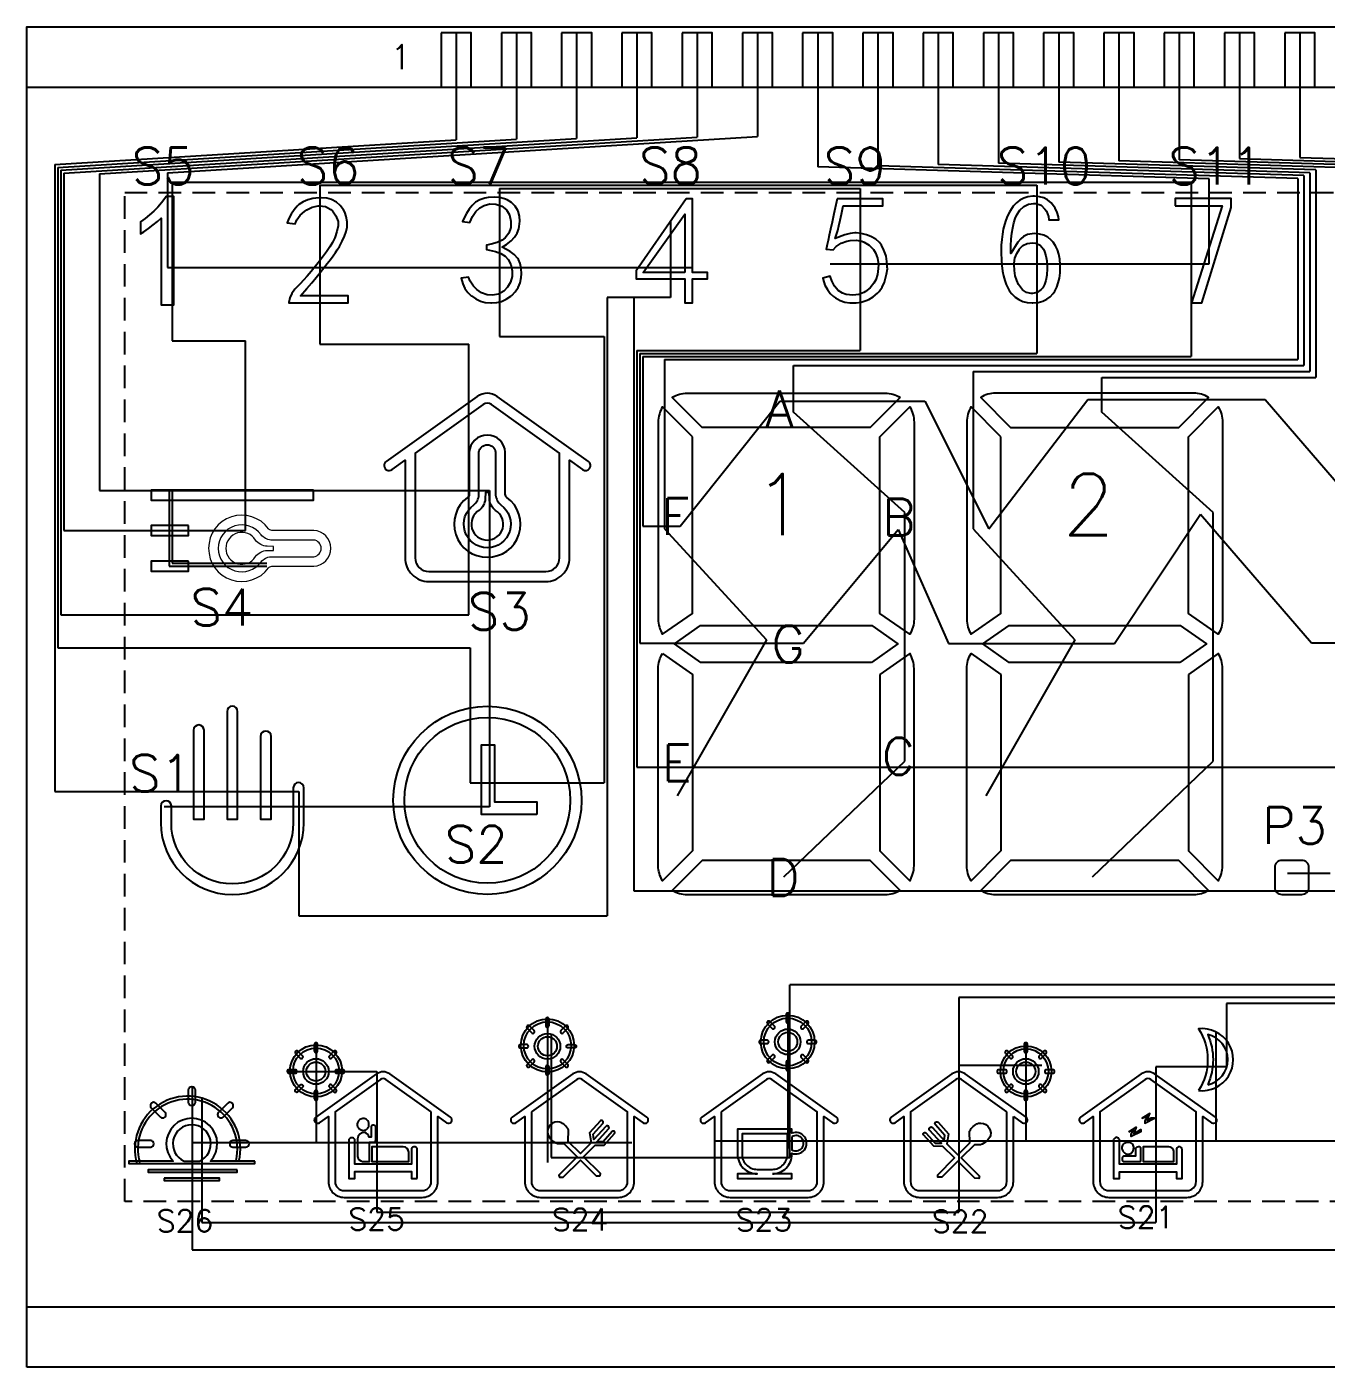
# Model space of a CAD drawing. Header units: millimetres. Extents: x 38 to 574, y 164 to 344.
# Drawn here: x 423.81 to 466.94, y 299.99 to 344.49 of the extents above; entities that cross this region are included whole.
import ezdxf
from ezdxf.enums import TextEntityAlignment as Align

# ---------------------------------------------------------------- set-up
doc = ezdxf.new("R2010")
doc.units = ezdxf.units.MM
doc.header["$LTSCALE"] = 3
doc.linetypes.add('HIDDEN', pattern=[0.375, 0.25, -0.125])
doc.layers.get('0').update_dxf_attribs({"linetype": 'CONTINUOUS'})
for name, color, linetype in [('C', 1, 'CONTINUOUS'), ('DIM', 3, 'CONTINUOUS'), ('DWG', 7, 'CONTINUOUS'), ('S', 3, 'CONTINUOUS')]:
    doc.layers.add(name, color=color, linetype=linetype)
doc.styles.add('ROMANS', font='romans.shx')

msp = doc.modelspace()

# ---------------------------------------------------------------- linework, layer by layer
for p, q in [((423.809, 342.492), (500.309, 342.492)), ((423.809, 301.992), (500.309, 301.992))]:
    msp.add_line(p, q)
for points in [[(423.809, 299.992), (423.809, 344.492), (500.309, 344.492), (500.309, 299.992)], [(437.559, 344.292), (437.559, 342.492), (438.559, 342.492), (438.559, 344.292)], [(439.559, 344.292), (439.559, 342.492), (440.559, 342.492), (440.559, 344.292)], [(441.559, 344.292), (441.559, 342.492), (442.559, 342.492), (442.559, 344.292)], [(443.559, 344.292), (443.559, 342.492), (444.559, 342.492), (444.559, 344.292)], [(445.559, 344.292), (445.559, 342.492), (446.559, 342.492), (446.559, 344.292)], [(447.559, 344.292), (447.559, 342.492), (448.559, 342.492), (448.559, 344.292)], [(449.559, 344.292), (449.559, 342.492), (450.559, 342.492), (450.559, 344.292)], [(451.559, 344.292), (451.559, 342.492), (452.559, 342.492), (452.559, 344.292)], [(453.559, 344.292), (453.559, 342.492), (454.559, 342.492), (454.559, 344.292)], [(455.559, 344.292), (455.559, 342.492), (456.559, 342.492), (456.559, 344.292)], [(457.559, 344.292), (457.559, 342.492), (458.559, 342.492), (458.559, 344.292)], [(459.559, 344.292), (459.559, 342.492), (460.559, 342.492), (460.559, 344.292)], [(461.559, 344.292), (461.559, 342.492), (462.559, 342.492), (462.559, 344.292)], [(463.559, 344.292), (463.559, 342.492), (464.559, 342.492), (464.559, 344.292)], [(465.559, 344.292), (465.559, 342.492), (466.559, 342.492), (466.559, 344.292)]]:
    msp.add_lwpolyline(points, close=True)
at = {"layer": 'C', "color": 5}
for p, q in [((438.059, 344.292), (438.059, 340.738)), ((424.736, 339.915), (438.059, 340.738)), ((424.736, 339.915), (424.736, 319.099)), ((445.175, 338.033), (445.175, 335.505)), ((443.073, 335.505), (443.073, 314.975)), ((445.175, 335.505), (443.073, 335.505)), ((443.957, 335.505), (443.957, 315.809)), ((424.736, 319.099), (432.842, 319.099)), ((432.842, 319.099), (432.842, 314.975)), ((443.957, 315.809), (478.726, 315.809)), ((432.842, 314.975), (443.073, 314.975)), ((477.424, 312.683), (449.129, 312.683)), ((449.129, 306.948), (449.129, 312.683)), ((441.214, 311.051), (441.214, 306.948)), ((441.214, 306.948), (449.129, 306.948))]:
    msp.add_line(p, q, dxfattribs=at)
at = {"layer": 'C', "color": 1}
for p, q in [((440.059, 344.292), (440.059, 340.761)), ((424.836, 339.821), (440.059, 340.761)), ((424.836, 339.821), (424.836, 323.875)), ((424.836, 323.875), (438.522, 323.875))]:
    msp.add_line(p, q, dxfattribs=at)
at = {"layer": 'C', "color": 4}
for p, q in [((442.059, 344.292), (442.059, 340.785)), ((424.936, 339.727), (442.059, 340.785)), ((424.936, 339.727), (424.936, 324.965)), ((433.53, 339.229), (457.334, 339.229)), ((433.53, 339.229), (433.53, 333.957)), ((457.334, 339.229), (457.334, 333.644)), ((433.53, 333.957), (438.48, 333.957)), ((438.48, 324.965), (438.48, 333.957)), ((444.157, 333.644), (444.157, 324.024)), ((444.157, 333.644), (457.334, 333.644)), ((459.912, 324.017), (462.761, 328.317)), ((462.761, 328.317), (466.444, 324.036)), ((449.587, 324.024), (452.725, 327.805)), ((452.725, 327.805), (454.395, 324.017)), ((424.936, 324.965), (438.48, 324.965)), ((444.157, 324.024), (449.587, 324.024)), ((454.395, 324.017), (459.912, 324.017)), ((466.444, 324.036), (472.992, 324.036)), ((463.633, 312.069), (463.633, 309.959)), ((477, 312.069), (463.633, 312.069)), ((463.633, 309.959), (461.281, 309.959)), ((461.281, 309.959), (461.281, 304.79)), ((429.619, 308.916), (429.619, 304.79)), ((429.619, 304.79), (461.281, 304.79))]:
    msp.add_line(p, q, dxfattribs=at)
at = {"layer": 'C', "color": 6}
for p, q in [((444.059, 344.292), (444.059, 340.808)), ((425.036, 339.633), (444.059, 340.808)), ((425.036, 339.633), (425.036, 327.775)), ((428.632, 339.329), (462.46, 339.329)), ((428.632, 339.329), (428.632, 334.071)), ((462.46, 339.329), (462.46, 333.544)), ((428.632, 334.071), (431.063, 334.071)), ((431.063, 327.775), (431.063, 334.071)), ((444.257, 333.544), (462.46, 333.544)), ((444.257, 333.544), (444.257, 327.913)), ((445.498, 327.913), (448.806, 332.062)), ((448.806, 332.062), (453.612, 332.062)), ((453.612, 332.062), (455.734, 327.822)), ((455.734, 327.822), (459.022, 332.119)), ((459.022, 332.119), (464.913, 332.119)), ((464.913, 332.119), (468.481, 327.975)), ((428.63, 329.097), (428.63, 326.684)), ((425.036, 327.775), (431.063, 327.775)), ((444.257, 327.913), (445.498, 327.913)), ((428.63, 326.684), (431.773, 326.684))]:
    msp.add_line(p, q, dxfattribs=at)
at = {"layer": 'C'}
for p, q in [((439.502, 339.129), (439.502, 334.209)), ((439.502, 339.129), (451.469, 339.129)), ((451.469, 339.129), (451.469, 333.744)), ((439.502, 334.209), (442.973, 334.209)), ((442.973, 334.209), (442.973, 319.394)), ((444.057, 333.744), (444.057, 319.915)), ((444.057, 333.744), (451.469, 333.744)), ((438.522, 323.875), (438.522, 319.394)), ((444.057, 319.915), (478.069, 319.915)), ((438.522, 319.394), (442.973, 319.394)), ((477.2, 312.269), (454.74, 312.269)), ((454.74, 312.269), (454.74, 305.139)), ((432.452, 309.811), (435.43, 309.811)), ((435.43, 309.811), (435.43, 305.139)), ((454.74, 310.023), (457.497, 310.023)), ((435.43, 305.139), (454.74, 305.139))]:
    msp.add_line(p, q, dxfattribs=at)
at = {"layer": 'C', "color": 5}
for centre, radius in [((441.09, 310.673), 0.884), ((449.063, 310.788), 0.892)]:
    msp.add_circle(centre, radius, dxfattribs=at)
at = {"layer": 'C'}
for centre, radius in [((433.408, 309.827), 0.864), ((456.97, 309.813), 0.847)]:
    msp.add_circle(centre, radius, dxfattribs=at)
at = {"layer": 'C', "color": 4}
msp.add_arc((429.146, 307.237), 1.652, 346.6941, 195.8417, dxfattribs=at)
at = {"layer": 'DIM', "color": 4, "linetype": 'HIDDEN'}
msp.add_lwpolyline([(497.059, 305.492), (427.059, 305.492), (427.059, 338.992), (497.059, 338.992)], close=True, dxfattribs=at)
at = {"layer": 'DWG'}
for points in [[(428.388, 338.789), (428.276, 338.645), (428.154, 338.508), (428.024, 338.375), (427.885, 338.25), (427.736, 338.13), (427.578, 338.016), (427.578, 337.62), (427.688, 337.688), (427.852, 337.798), (428.005, 337.912), (428.142, 338.025), (428.267, 338.142), (428.267, 335.258), (428.684, 335.258), (428.684, 338.853), (428.433, 338.853)], [(433.762, 338.804), (433.598, 338.814), (433.407, 338.804), (433.303, 338.793), (433.131, 338.751), (432.978, 338.684), (432.839, 338.588), (432.781, 338.535), (432.678, 338.417), (432.584, 338.273), (432.498, 338.103), (432.453, 337.987), (432.712, 337.946), (432.772, 338.078), (432.885, 338.239), (433.023, 338.364), (433.104, 338.419), (433.282, 338.504), (433.474, 338.544), (433.519, 338.549), (433.719, 338.522), (433.902, 338.429), (433.95, 338.38), (434.069, 338.221), (434.138, 338.028), (434.138, 337.887), (434.104, 337.697), (434.029, 337.491), (434.017, 337.46), (433.95, 337.331), (433.863, 337.185), (433.755, 337.025), (433.626, 336.849), (433.477, 336.657), (433.388, 336.543), (433.248, 336.369), (433.117, 336.214), (432.996, 336.075), (432.884, 335.956), (432.782, 335.858), (432.708, 335.782), (432.603, 335.64), (432.539, 335.493), (432.509, 335.335), (432.509, 335.328), (434.48, 335.328), (434.48, 335.565), (432.894, 335.565), (433.105, 335.808), (433.264, 335.994), (433.411, 336.17), (433.547, 336.335), (433.67, 336.488), (433.783, 336.632), (433.884, 336.763), (433.973, 336.884), (434.05, 336.994), (434.115, 337.093), (434.182, 337.195), (434.281, 337.374), (434.358, 337.539), (434.409, 337.694), (434.438, 337.835), (434.438, 338.02), (434.412, 338.191), (434.361, 338.343), (434.315, 338.418), (434.208, 338.562), (434.088, 338.671), (434.087, 338.672), (433.917, 338.753)], [(440.017, 338.533), (439.9, 338.654), (439.757, 338.748), (439.66, 338.785), (439.495, 338.821), (439.318, 338.836), (439.127, 338.826), (439.008, 338.806), (438.842, 338.75), (438.705, 338.669), (438.586, 338.555), (438.492, 338.441), (438.398, 338.295), (438.314, 338.132), (438.275, 338.03), (438.511, 337.991), (438.603, 338.194), (438.714, 338.359), (438.843, 338.485), (438.991, 338.563), (439.181, 338.611), (439.378, 338.605), (439.572, 338.539), (439.731, 338.412), (439.835, 338.244), (439.878, 338.044), (439.869, 337.831), (439.807, 337.644), (439.691, 337.488), (439.583, 337.407), (439.419, 337.327), (439.226, 337.271), (439.064, 337.247), (439.064, 337.094), (439.162, 337.077), (439.367, 337.028), (439.54, 336.964), (439.685, 336.881), (439.786, 336.772), (439.878, 336.598), (439.921, 336.394), (439.915, 336.203), (439.861, 336.013), (439.759, 335.844), (439.639, 335.714), (439.466, 335.618), (439.269, 335.587), (439.085, 335.594), (438.896, 335.656), (438.74, 335.772), (438.631, 335.886), (438.524, 336.051), (438.471, 336.185), (438.222, 336.143), (438.222, 336.142), (438.277, 335.961), (438.35, 335.805), (438.444, 335.673), (438.561, 335.563), (438.568, 335.557), (438.711, 335.456), (438.862, 335.387), (439.026, 335.344), (439.209, 335.329), (439.233, 335.328), (439.407, 335.337), (439.569, 335.377), (439.724, 335.446), (439.872, 335.546), (439.905, 335.573), (440.023, 335.698), (440.114, 335.836), (440.179, 335.993), (440.221, 336.168), (440.228, 336.288), (440.22, 336.473), (440.184, 336.633), (440.124, 336.772), (440.104, 336.8), (439.99, 336.929), (439.855, 337.034), (439.591, 337.175), (439.726, 337.265), (439.882, 337.386), (440.001, 337.513), (440.086, 337.645), (440.138, 337.787), (440.155, 337.862), (440.172, 338.04), (440.161, 338.208), (440.119, 338.37), (440.11, 338.389)], [(445.694, 338.783), (444.036, 336.386), (444.036, 336.122), (445.645, 336.122), (445.645, 335.328), (445.902, 335.328), (445.902, 336.122), (446.403, 336.122), (446.403, 336.339), (445.902, 336.339), (445.902, 338.783)], [(450.703, 338.783), (450.659, 338.578), (450.594, 338.279), (450.537, 338.011), (450.486, 337.774), (450.442, 337.571), (450.403, 337.399), (450.372, 337.262), (450.347, 337.154), (450.336, 337.114), (450.577, 337.086), (450.675, 337.195), (450.838, 337.306), (451.024, 337.372), (451.132, 337.394), (451.333, 337.405), (451.519, 337.372), (451.597, 337.344), (451.766, 337.245), (451.913, 337.096), (451.973, 336.99), (452.04, 336.807), (452.072, 336.599), (452.067, 336.463), (452.039, 336.268), (451.984, 336.087), (451.924, 335.976), (451.801, 335.821), (451.645, 335.7), (451.593, 335.672), (451.423, 335.609), (451.226, 335.587), (451.009, 335.607), (450.883, 335.646), (450.741, 335.738), (450.622, 335.879), (450.526, 336.06), (450.476, 336.217), (450.228, 336.148), (450.239, 336.103), (450.301, 335.919), (450.379, 335.767), (450.473, 335.642), (450.585, 335.542), (450.648, 335.496), (450.805, 335.409), (450.965, 335.354), (451.131, 335.327), (451.142, 335.327), (451.334, 335.329), (451.504, 335.354), (451.665, 335.407), (451.754, 335.444), (451.905, 335.53), (452.039, 335.644), (452.102, 335.705), (452.197, 335.843), (452.271, 336.014), (452.302, 336.103), (452.346, 336.28), (452.372, 336.454), (452.37, 336.514), (452.359, 336.698), (452.331, 336.872), (452.318, 336.912), (452.252, 337.079), (452.174, 337.247), (452.111, 337.326), (451.987, 337.438), (451.827, 337.534), (451.681, 337.587), (451.507, 337.631), (451.331, 337.653), (451.296, 337.653), (451.132, 337.632), (450.961, 337.587), (450.643, 337.459), (450.722, 337.728), (450.764, 337.888), (450.806, 338.068), (450.848, 338.268), (450.903, 338.544), (452.226, 338.544), (452.226, 338.783)], [(457.059, 338.601), (457.23, 338.626), (457.294, 338.624), (457.474, 338.565), (457.603, 338.433), (457.649, 338.366), (457.721, 338.198), (457.736, 338.08), (458.062, 338.08), (458.054, 338.179), (458.012, 338.327), (457.946, 338.466), (457.853, 338.597), (457.81, 338.644), (457.69, 338.742), (457.56, 338.81), (457.416, 338.852), (457.253, 338.866), (457.195, 338.864), (457.038, 338.843), (456.897, 338.801), (456.768, 338.735), (456.652, 338.646), (456.548, 338.534), (456.453, 338.394), (456.424, 338.343), (456.359, 338.213), (456.303, 338.076), (456.256, 337.929), (456.218, 337.772), (456.188, 337.603), (456.166, 337.427), (456.153, 337.241), (456.149, 337.043), (456.149, 336.972), (456.156, 336.759), (456.171, 336.564), (456.195, 336.384), (456.226, 336.219), (456.266, 336.07), (456.313, 335.937), (456.368, 335.821), (456.43, 335.719), (456.498, 335.632), (456.609, 335.521), (456.731, 335.437), (456.865, 335.377), (457.011, 335.34), (457.172, 335.327), (457.198, 335.328), (457.374, 335.344), (457.526, 335.383), (457.659, 335.445), (457.774, 335.529), (457.873, 335.638), (457.928, 335.72), (457.993, 335.849), (458.044, 335.993), (458.08, 336.152), (458.102, 336.328), (458.109, 336.52), (458.108, 336.595), (458.093, 336.778), (458.062, 336.942), (458.014, 337.089), (457.952, 337.221), (457.873, 337.338), (457.809, 337.409), (457.692, 337.503), (457.562, 337.571), (457.416, 337.612), (457.253, 337.626), (457.18, 337.623), (457.025, 337.592), (456.893, 337.531), (456.802, 337.458), (456.701, 337.34), (456.472, 336.969), (456.472, 337.221), (456.484, 337.438), (456.503, 337.636), (456.531, 337.815), (456.567, 337.979), (456.614, 338.125), (456.668, 338.254), (456.769, 338.402), (456.904, 338.525)], [(461.921, 338.549), (463.482, 338.549), (462.471, 335.328), (462.81, 335.328), (463.78, 338.49), (463.78, 338.79), (461.921, 338.79)], [(445.645, 336.339), (444.271, 336.339), (445.645, 338.277)], [(457.635, 336.891), (457.665, 336.717), (457.675, 336.52), (457.675, 336.463), (457.662, 336.251), (457.634, 336.074), (457.589, 335.932), (457.528, 335.826), (457.478, 335.768), (457.343, 335.669), (457.193, 335.636), (457.148, 335.638), (456.988, 335.673), (456.856, 335.756), (456.752, 335.889), (456.724, 335.933), (456.663, 336.068), (456.618, 336.224), (456.591, 336.402), (456.583, 336.603), (456.584, 336.64), (456.606, 336.812), (456.663, 336.968), (456.752, 337.108), (456.758, 337.116), (456.872, 337.228), (457.016, 337.295), (457.193, 337.317), (457.298, 337.305), (457.439, 337.237), (457.549, 337.108), (457.586, 337.036)], [(433.324, 329.114), (427.935, 329.114), (427.935, 328.781), (433.324, 328.781)], [(429.178, 327.934), (427.935, 327.934), (427.935, 327.601), (429.178, 327.601)], [(429.178, 326.753), (427.935, 326.753), (427.935, 326.42), (429.178, 326.42)], [(451.845, 323.39), (446.178, 323.39), (445.302, 324.006), (446.17, 324.616), (451.853, 324.616), (452.721, 324.006)], [(462.084, 323.39), (456.417, 323.39), (455.541, 324.006), (456.409, 324.616), (462.092, 324.616), (462.96, 324.006)], [(440.742, 318.343), (438.896, 318.343), (438.896, 320.656), (439.333, 320.656), (439.333, 318.756), (440.742, 318.756)], [(461.122, 308.257), (460.999, 308.196), (461.081, 308.411), (460.829, 308.258), (460.995, 308.33), (460.914, 308.175), (460.914, 308.098), (461.235, 308.257)], [(460.381, 307.808), (460.625, 307.965), (460.554, 307.749), (460.658, 307.802), (460.786, 307.887), (460.786, 307.809), (460.467, 307.65), (460.467, 307.73), (460.525, 307.85)], [(430.791, 306.544), (427.838, 306.544), (427.838, 306.468), (430.791, 306.468)], [(428.37, 306.27), (428.37, 306.194), (430.206, 306.194), (430.206, 306.27)]]:
    msp.add_lwpolyline(points, close=True, dxfattribs=at)
for points in [[(438.762, 332.22), (435.737, 330.063, 1), (435.931, 329.792), (436.366, 330.103), (436.366, 326.861, 0.414214), (437.152, 326.076), (441.035, 326.076, 0.414214), (441.821, 326.861), (441.821, 330.103), (442.256, 329.792, 1), (442.45, 330.063), (439.425, 332.22, 0.320007)], [(438.955, 331.949), (436.699, 330.34), (436.699, 326.861, 0.414214), (437.152, 326.408), (441.035, 326.408, 0.414214), (441.488, 326.861), (441.488, 330.34), (439.232, 331.949, 0.320007)], [(452.793, 332.189), (451.804, 331.194), (446.22, 331.194), (445.23, 332.189, -0.136063), (445.722, 332.326), (452.301, 332.326, -0.136063)], [(462.541, 332.326), (455.961, 332.326, 0.136063), (455.469, 332.189), (456.459, 331.194), (462.043, 331.194), (463.032, 332.189, 0.136063)], [(445.899, 330.876), (444.909, 331.872, 0.139094), (444.767, 331.371), (444.767, 324.824, 0.139094), (444.909, 324.323), (445.899, 325.019)], [(452.124, 330.876), (453.114, 331.872, -0.139094), (453.256, 331.371), (453.256, 324.824, -0.139094), (453.114, 324.323), (452.124, 325.019)], [(456.138, 330.876), (455.148, 331.872, 0.139094), (455.006, 331.371), (455.006, 324.824, 0.139094), (455.148, 324.323), (456.138, 325.019)], [(462.363, 330.876), (463.353, 331.872, -0.139094), (463.495, 331.371), (463.495, 324.824, -0.139094), (463.353, 324.323), (462.363, 325.019)], [(439.691, 330.37, 0.948577), (438.496, 330.37), (438.496, 328.973, -0.214015), (438.441, 328.868, 3.04756), (439.746, 328.868, -0.214015), (439.691, 328.973)], [(439.37, 328.943, 0.202499), (439.545, 328.618, -3.143835), (438.642, 328.618, 0.202499), (438.817, 328.943), (438.817, 330.37, -0.888352), (439.37, 330.37)], [(439.026, 328.823, -0.204472), (438.822, 328.436, 3.624789), (439.365, 328.436, -0.204472), (439.161, 328.823), (439.159, 329.03), (439.028, 329.03)], [(444.909, 323.689), (445.899, 322.993), (445.899, 317.136), (444.909, 316.14, -0.139094), (444.767, 316.641), (444.767, 323.188, -0.139094)], [(452.124, 322.993), (452.124, 317.136), (453.114, 316.14, 0.139094), (453.256, 316.641), (453.256, 323.188, 0.139094), (453.114, 323.689)], [(456.138, 322.993), (456.138, 317.136), (455.148, 316.14, -0.139094), (455.006, 316.641), (455.006, 323.188, -0.139094), (455.148, 323.689)], [(462.363, 322.993), (462.363, 317.136), (463.353, 316.14, 0.139094), (463.495, 316.641), (463.495, 323.188, 0.139094), (463.353, 323.689)], [(430.455, 321.762), (430.455, 318.182), (430.804, 318.182), (430.804, 321.762, 1)], [(429.342, 321.14), (429.342, 318.182), (429.691, 318.182), (429.691, 321.14, 1)], [(431.567, 320.935), (431.567, 318.182), (431.917, 318.182), (431.917, 320.935, 1)], [(428.256, 318.624), (428.256, 318.059, 1), (433.002, 318.059), (433.002, 319.226, 1), (432.653, 319.226), (432.653, 318.059, -1), (428.606, 318.059), (428.606, 318.624, 1)], [(451.804, 316.818), (446.22, 316.818), (445.23, 315.823, 0.136063), (445.722, 315.686), (452.301, 315.686, 0.136063), (452.793, 315.823)], [(462.043, 316.818), (456.459, 316.818), (455.469, 315.823, 0.136063), (455.961, 315.686), (462.541, 315.686, 0.136063), (463.032, 315.823)], [(466.126, 316.818), (465.466, 316.818, 0.414214), (465.23, 316.583), (465.23, 315.922, 0.414214), (465.466, 315.686), (466.126, 315.686, 0.414214), (466.362, 315.922), (466.362, 316.583, 0.414214)], [(441.087, 311.599, 0.414214), (441.035, 311.547), (441.035, 311.328, 0.414214), (441.087, 311.277), (441.093, 311.277, 0.414214), (441.144, 311.328), (441.144, 311.547, 0.414214), (441.093, 311.599)], [(449.011, 311.695), (449.011, 311.476, 0.414214), (449.063, 311.424), (449.069, 311.424, 0.414214), (449.12, 311.476), (449.12, 311.695, 0.414214), (449.069, 311.746), (449.063, 311.746, 0.414214)], [(440.414, 311.244), (440.568, 311.09, 0.414214), (440.641, 311.09), (440.645, 311.094, 0.414214), (440.645, 311.167), (440.491, 311.321, 0.414214), (440.418, 311.321), (440.414, 311.317, 0.414214)], [(441.689, 311.321), (441.535, 311.167, 0.414214), (441.535, 311.094), (441.539, 311.09, 0.414214), (441.612, 311.09), (441.766, 311.244, 0.414214), (441.766, 311.317), (441.762, 311.321, 0.414214)], [(448.389, 311.392), (448.544, 311.237, 0.414214), (448.617, 311.237), (448.621, 311.241, 0.414214), (448.621, 311.315), (448.467, 311.469, 0.414214), (448.394, 311.469), (448.389, 311.465, 0.414214)], [(449.665, 311.469), (449.51, 311.315, 0.414214), (449.51, 311.241), (449.514, 311.237, 0.414214), (449.587, 311.237), (449.742, 311.392, 0.414214), (449.742, 311.465), (449.738, 311.469, 0.414214)], [(462.7, 309.178, 1.124329), (462.7, 311.224, -0.295495)], [(433.351, 310.71), (433.351, 310.491, 0.414214), (433.402, 310.44), (433.408, 310.44, 0.414214), (433.46, 310.491), (433.46, 310.71, 0.414214), (433.408, 310.762), (433.402, 310.762, 0.414214)], [(440.188, 310.591), (440.407, 310.591, 0.414214), (440.458, 310.642), (440.458, 310.648, 0.414214), (440.407, 310.7), (440.188, 310.7, 0.414214), (440.136, 310.648), (440.136, 310.642, 0.414214)], [(441.992, 310.591), (441.773, 310.591, -0.414214), (441.721, 310.642), (441.721, 310.648, -0.414214), (441.773, 310.7), (441.992, 310.7, -0.414214), (442.044, 310.648), (442.044, 310.642, -0.414214)], [(448.164, 310.738), (448.383, 310.738, 0.414214), (448.434, 310.79), (448.434, 310.796, 0.414214), (448.383, 310.847), (448.164, 310.847, 0.414214), (448.112, 310.796), (448.112, 310.79, 0.414214)], [(449.968, 310.847), (449.749, 310.847, 0.414214), (449.697, 310.796), (449.697, 310.79, 0.414214), (449.749, 310.738), (449.968, 310.738, 0.414214), (450.019, 310.79), (450.019, 310.796, 0.414214)], [(456.912, 310.71), (456.912, 310.491, 0.414214), (456.964, 310.44), (456.97, 310.44, 0.414214), (457.021, 310.491), (457.021, 310.71, 0.414214), (456.97, 310.762), (456.964, 310.762, 0.414214)], [(463.004, 309.369, 0.803235), (463.004, 311.034, -0.211105)], [(432.729, 310.407), (432.883, 310.253, 0.414214), (432.957, 310.253), (432.961, 310.257, 0.414214), (432.961, 310.33), (432.806, 310.484, 0.414214), (432.733, 310.484), (432.729, 310.48, 0.414214)], [(434.004, 310.484), (433.85, 310.33, 0.414214), (433.85, 310.257), (433.854, 310.253, 0.414214), (433.927, 310.253), (434.081, 310.407, 0.414214), (434.081, 310.48), (434.077, 310.484, 0.414214)], [(440.491, 309.969), (440.645, 310.123, 0.414214), (440.645, 310.196), (440.641, 310.2, 0.414214), (440.568, 310.2), (440.414, 310.046, 0.414214), (440.414, 309.973), (440.418, 309.969, 0.414214)], [(441.766, 310.046), (441.612, 310.2, 0.414214), (441.539, 310.2), (441.535, 310.196, 0.414214), (441.535, 310.123), (441.689, 309.969, 0.414214), (441.762, 309.969), (441.766, 309.973, 0.414214)], [(448.467, 310.117), (448.621, 310.271, 0.414214), (448.621, 310.344), (448.617, 310.348, 0.414214), (448.544, 310.348), (448.389, 310.194, 0.414214), (448.389, 310.121), (448.394, 310.117, 0.414214)], [(449.742, 310.194), (449.587, 310.348, 0.414214), (449.514, 310.348), (449.51, 310.344, 0.414214), (449.51, 310.271), (449.665, 310.117, 0.414214), (449.738, 310.117), (449.742, 310.121, 0.414214)], [(456.29, 310.407), (456.445, 310.253, 0.414214), (456.518, 310.253), (456.522, 310.257, 0.414214), (456.522, 310.33), (456.368, 310.484, 0.414214), (456.295, 310.484), (456.29, 310.48, 0.414214)], [(457.566, 310.484), (457.411, 310.33, 0.414214), (457.411, 310.257), (457.415, 310.253, 0.414214), (457.488, 310.253), (457.643, 310.407, 0.414214), (457.643, 310.48), (457.639, 310.484, 0.414214)], [(432.503, 309.754), (432.722, 309.754, 0.414214), (432.774, 309.805), (432.774, 309.811, 0.414214), (432.722, 309.863), (432.503, 309.863, 0.414214), (432.452, 309.811), (432.452, 309.805, 0.414214)], [(435.857, 309.727, 0.320007), (435.415, 309.727), (433.398, 308.289, 1), (433.527, 308.108), (433.818, 308.315), (433.818, 306.154, 0.414214), (434.341, 305.631), (436.93, 305.631, 0.414214), (437.454, 306.154), (437.454, 308.315), (437.744, 308.108, 1), (437.873, 308.289)], [(434.307, 309.863), (434.088, 309.863, 0.414214), (434.037, 309.811), (434.037, 309.805, 0.414214), (434.088, 309.754), (434.307, 309.754, 0.414214), (434.359, 309.805), (434.359, 309.811, 0.414214)], [(439.916, 308.289, 1), (440.045, 308.108), (440.336, 308.315), (440.336, 306.154, 0.414214), (440.859, 305.631), (443.448, 305.631, 0.414214), (443.972, 306.154), (443.972, 308.315), (444.262, 308.108, 1), (444.391, 308.289), (442.375, 309.727, 0.320007), (441.933, 309.727)], [(441.144, 309.743), (441.144, 309.962, 0.414214), (441.093, 310.014), (441.087, 310.014, 0.414214), (441.035, 309.962), (441.035, 309.743, 0.414214), (441.087, 309.691), (441.093, 309.691, 0.414214)], [(446.211, 308.289, 1), (446.34, 308.108), (446.63, 308.315), (446.63, 306.154, 0.414214), (447.154, 305.631), (449.743, 305.631, 0.414214), (450.266, 306.154), (450.266, 308.315), (450.557, 308.108, 1), (450.686, 308.289), (448.669, 309.727, 0.320007), (448.227, 309.727)], [(449.12, 309.891), (449.12, 310.11, 0.414214), (449.069, 310.161), (449.063, 310.161, 0.414214), (449.011, 310.11), (449.011, 309.891, 0.414214), (449.063, 309.839), (449.069, 309.839, 0.414214)], [(456.554, 308.315), (456.845, 308.108, 1), (456.973, 308.289), (454.957, 309.727, 0.320007), (454.515, 309.727), (452.499, 308.289, 1), (452.627, 308.108), (452.918, 308.315), (452.918, 306.154, 0.414214), (453.442, 305.631), (456.031, 305.631, 0.414214), (456.554, 306.154)], [(456.335, 309.805), (456.335, 309.811, 0.414214), (456.284, 309.863), (456.065, 309.863, 0.414214), (456.013, 309.811), (456.013, 309.805, 0.414214), (456.065, 309.754), (456.284, 309.754, 0.414214)], [(457.869, 309.863), (457.65, 309.863, 0.414214), (457.598, 309.811), (457.598, 309.805, 0.414214), (457.65, 309.754), (457.869, 309.754, 0.414214), (457.92, 309.805), (457.92, 309.811, 0.414214)], [(462.838, 306.154), (462.838, 308.315), (463.129, 308.108, 1), (463.258, 308.289), (461.241, 309.727, 0.320007), (460.799, 309.727), (458.783, 308.289, 1), (458.912, 308.108), (459.202, 308.315), (459.202, 306.154, 0.414214), (459.726, 305.631), (462.315, 305.631, 0.414214)], [(429.394, 309.204), (429.394, 308.775, -0.414214), (429.288, 308.668), (429.283, 308.668, -0.414214), (429.177, 308.775), (429.177, 309.204, -0.414214), (429.283, 309.31), (429.288, 309.31, -0.414214)], [(432.957, 309.364), (432.961, 309.36, -0.414214), (432.961, 309.287), (432.806, 309.132, -0.414214), (432.733, 309.132), (432.729, 309.136, -0.414214), (432.729, 309.209), (432.883, 309.364, -0.414214)], [(434.004, 309.132, 0.414214), (434.077, 309.132), (434.081, 309.136, 0.414214), (434.081, 309.209), (433.927, 309.364, 0.414214), (433.854, 309.364), (433.85, 309.36, 0.414214), (433.85, 309.287)], [(437.232, 308.474), (435.728, 309.546, 0.320007), (435.544, 309.546), (434.04, 308.474), (434.04, 306.154, 0.414214), (434.341, 305.853), (436.93, 305.853, 0.414214), (437.232, 306.154)], [(440.557, 308.474), (440.557, 306.154, 0.414214), (440.859, 305.853), (443.448, 305.853, 0.414214), (443.75, 306.154), (443.75, 308.474), (442.246, 309.546, 0.320007), (442.061, 309.546)], [(446.852, 308.474), (446.852, 306.154, 0.414214), (447.154, 305.853), (449.743, 305.853, 0.414214), (450.045, 306.154), (450.045, 308.474), (448.541, 309.546, 0.320007), (448.356, 309.546)], [(456.332, 308.474), (454.828, 309.546, 0.320007), (454.644, 309.546), (453.14, 308.474), (453.14, 306.154, 0.414214), (453.442, 305.853), (456.031, 305.853, 0.414214), (456.332, 306.154)], [(456.518, 309.364, 0.414214), (456.445, 309.364), (456.29, 309.209, 0.414214), (456.29, 309.136), (456.295, 309.132, 0.414214), (456.368, 309.132), (456.522, 309.287, 0.414214), (456.522, 309.36)], [(457.566, 309.132, 0.414214), (457.639, 309.132), (457.643, 309.136, 0.414214), (457.643, 309.209), (457.488, 309.364, 0.414214), (457.415, 309.364), (457.411, 309.36, 0.414214), (457.411, 309.287)], [(462.616, 306.154), (462.616, 308.474), (461.112, 309.546, 0.320007), (460.928, 309.546), (459.424, 308.474), (459.424, 306.154, 0.414214), (459.726, 305.853), (462.315, 305.853, 0.414214)], [(433.46, 308.906), (433.46, 309.125, 0.414214), (433.408, 309.177), (433.402, 309.177, 0.414214), (433.351, 309.125), (433.351, 308.906, 0.414214), (433.402, 308.855), (433.408, 308.855, 0.414214)], [(457.021, 308.906), (457.021, 309.125, 0.414214), (456.97, 309.177), (456.964, 309.177, 0.414214), (456.912, 309.125), (456.912, 308.906, 0.414214), (456.964, 308.855), (456.97, 308.855, 0.414214)], [(428.394, 308.298), (428.397, 308.301, 0.414214), (428.397, 308.452), (428.094, 308.755, 0.414214), (427.944, 308.755), (427.941, 308.752, 0.414214), (427.941, 308.601), (428.244, 308.298, 0.414214)], [(430.477, 308.755), (430.174, 308.452, 0.414214), (430.174, 308.301), (430.177, 308.298, 0.414214), (430.327, 308.298), (430.631, 308.601, 0.414214), (430.631, 308.752), (430.628, 308.755, 0.414214)], [(431.381, 306.834), (430.321, 306.834), (429.906, 306.834, 2.293002), (428.665, 306.834), (427.198, 306.834), (427.198, 306.759), (431.381, 306.758)], [(429.539, 306.834, 4.755778), (429.032, 306.834)], [(434.907, 307.87, 0.179869), (435.049, 307.865, 0.200639), (435.144, 307.954, 0.168253), (435.165, 308.052, 0.249248), (435.094, 308.207, 0.08665), (435.04, 308.235, 0.1917), (434.894, 308.226, 0.191737), (434.806, 308.148, 0.101433), (434.776, 308.068, 0.166511), (434.79, 307.967, 0.169519)], [(435.317, 308.022), (435.291, 308.022, 0.474701), (435.234, 307.963), (435.234, 307.634), (435.173, 307.634, 0.285151), (435.024, 307.78, 0.401974), (434.782, 307.578), (434.782, 306.983, 0.355494), (434.955, 306.822), (435.184, 306.822), (435.184, 307.461), (435.329, 307.461, 0.284809), (435.398, 307.554), (435.398, 307.956, 0.386109)], [(442.844, 306.341), (442.847, 306.423), (442.289, 306.977), (442.677, 307.362), (442.975, 307.368), (443.315, 307.746, 1), (443.241, 307.813), (442.935, 307.474), (442.728, 307.469), (443.119, 307.903, 1), (443.024, 307.988), (442.633, 307.554), (442.606, 307.728), (442.924, 308.082, 1), (442.834, 308.163), (442.485, 307.775), (442.544, 307.444), (442.181, 307.084), (441.782, 307.48), (441.788, 307.872, 0.169507), (441.5, 308.132, 0.538848), (441.097, 307.723, 0.215452), (441.423, 307.418), (441.631, 307.416), (442.074, 306.977), (441.462, 306.371), (441.487, 306.301), (441.61, 306.304), (442.181, 306.87), (442.711, 306.344)], [(455.428, 306.331), (455.403, 306.261), (455.28, 306.264), (454.709, 306.83), (454.179, 306.304), (454.047, 306.301), (454.043, 306.383), (454.602, 306.937), (454.213, 307.322), (453.915, 307.328), (453.575, 307.706, -1), (453.65, 307.772), (453.955, 307.433), (454.163, 307.429), (453.772, 307.863, -1), (453.866, 307.948), (454.257, 307.514), (454.284, 307.688), (453.966, 308.041, -1), (454.056, 308.122), (454.405, 307.734), (454.346, 307.403), (454.709, 307.043), (455.109, 307.439), (455.102, 307.832, -0.169507), (455.391, 308.092, -0.538848), (455.794, 307.683, -0.215452), (455.468, 307.377), (455.259, 307.376), (454.817, 306.937)], [(427.492, 307.301), (427.921, 307.301, 0.414214), (428.027, 307.408), (428.027, 307.412, 0.414214), (427.921, 307.519), (427.492, 307.519, 0.414214), (427.386, 307.412), (427.386, 307.408, 0.414214)], [(431.079, 307.519), (430.65, 307.519, 0.414214), (430.544, 307.412), (430.544, 307.408, 0.414214), (430.65, 307.301), (431.079, 307.301, 0.414214), (431.186, 307.408), (431.186, 307.412, 0.414214)], [(436.769, 306.26), (436.769, 307.226), (436.768, 307.239), (436.764, 307.252), (436.758, 307.264), (436.751, 307.275), (436.741, 307.285), (436.729, 307.293), (436.716, 307.3), (436.702, 307.305), (436.687, 307.308), (436.672, 307.309), (436.657, 307.308), (436.642, 307.305), (436.628, 307.3), (436.615, 307.293), (436.603, 307.285), (436.593, 307.275), (436.586, 307.264), (436.58, 307.252), (436.576, 307.239), (436.575, 307.226), (436.575, 306.732), (434.695, 306.732), (434.695, 307.554, 0.53719), (434.498, 307.554), (434.499, 306.26), (434.695, 306.26), (434.696, 306.486), (436.576, 306.486), (436.576, 306.26)], [(448.555, 306.413, 0.414214), (449.202, 307.06), (449.202, 307.098, 1.486046), (449.202, 307.758), (449.202, 307.891), (447.399, 307.891), (447.399, 307.06, 0.414214), (448.046, 306.413), (447.399, 306.413), (447.399, 306.26), (449.202, 306.26), (449.202, 306.413)], [(447.547, 307.06, 0.414214), (448.046, 306.56), (448.555, 306.56, 0.414214), (449.054, 307.06), (449.054, 307.744), (447.547, 307.744)], [(449.202, 307.644), (449.202, 307.212, 1.797434)], [(462.045, 307.315, 0.348074), (461.963, 307.198), (461.963, 306.73), (460.074, 306.73), (460.074, 307.551, 0.169238), (459.989, 307.623, 0.287306), (459.876, 307.546), (459.877, 306.26), (460.073, 306.26), (460.073, 306.48), (461.968, 306.48), (461.968, 306.26), (462.158, 306.26), (462.158, 307.21, 0.375681)], [(436.485, 307.13, 0.41095), (436.305, 307.307), (435.255, 307.307), (435.255, 306.823), (436.485, 306.823)], [(460.256, 307.098, 0.169568), (460.399, 307.064, 0.137911), (460.489, 307.119, 0.074681), (460.532, 307.185, 0.042415), (460.543, 307.228, 0.038524), (460.548, 307.293, 0.095307), (460.525, 307.362, 0.272652), (460.414, 307.45, 0.142867), (460.304, 307.448, 0.158519), (460.182, 307.364, 0.132508), (460.155, 307.296, 0.189627), (460.176, 307.193, 0.1187)], [(460.217, 307.003, 0.305983), (460.161, 306.918), (460.161, 306.892, 0.060253), (460.162, 306.886, 0.444821), (460.227, 306.821), (460.754, 306.821, 0.416092), (460.789, 306.859), (460.789, 307.248, 0.413843), (460.717, 307.311), (460.697, 307.311, 0.167569), (460.622, 307.278, 0.142115), (460.605, 307.24), (460.605, 307.003)], [(461.882, 307.127, 0.434243), (461.678, 307.308), (460.861, 307.308), (460.861, 306.818), (461.882, 306.818)]]:
    msp.add_lwpolyline(points, format="xyb", close=True, dxfattribs=at)
at = {"layer": 'DWG', "lineweight": 0}
for points in [[(431.831, 326.525, -0.214015), (431.936, 326.58), (433.333, 326.58, 0.948577), (433.333, 327.775), (431.936, 327.775, -0.214015), (431.831, 327.83, 3.04756)], [(431.582, 327.628, 3.143835), (431.582, 326.726, -0.202499), (431.906, 326.9), (433.333, 326.9, 0.888352), (433.333, 327.454), (431.906, 327.454, -0.202499)], [(431.786, 327.11), (431.993, 327.111), (431.993, 327.243), (431.786, 327.244, -0.204472), (431.399, 327.449, 3.624789), (431.399, 326.905, -0.204472)]]:
    msp.add_lwpolyline(points, format="xyb", close=True, dxfattribs=at)
at = {"layer": 'DWG'}
for centre, radius in [((439.094, 318.811), 3.125), ((439.094, 318.811), 2.752), ((441.09, 310.645), 0.425), ((449.066, 310.793), 0.425), ((449.066, 310.793), 0.316), ((441.09, 310.645), 0.316), ((433.405, 309.808), 0.425), ((456.967, 309.808), 0.425), ((433.405, 309.808), 0.316), ((456.967, 309.808), 0.316)]:
    msp.add_circle(centre, radius, dxfattribs=at)
at = {"layer": 'S'}
for p, q in [((446.059, 344.292), (446.059, 340.831)), ((448.059, 344.292), (448.059, 340.855)), ((450.059, 344.292), (450.059, 339.842)), ((452.059, 344.292), (452.059, 339.881)), ((454.059, 344.292), (454.059, 339.921)), ((456.059, 344.292), (456.059, 339.96)), ((458.059, 344.292), (458.059, 340)), ((460.059, 344.292), (460.059, 340.039)), ((462.059, 344.292), (462.059, 340.079)), ((464.059, 344.292), (464.059, 340.119)), ((466.059, 344.292), (466.059, 340.158)), ((426.217, 339.606), (446.059, 340.831)), ((428.482, 339.645), (448.059, 340.855)), ((466.591, 339.742), (458.059, 340)), ((468.122, 339.796), (460.059, 340.039)), ((468.826, 339.874), (462.059, 340.079)), ((464.059, 340.119), (471.991, 339.879)), ((466.059, 340.158), (488.166, 339.489)), ((426.217, 339.606), (426.217, 329.097)), ((428.482, 339.645), (428.482, 336.502)), ((463.057, 339.449), (450.059, 339.842)), ((465.991, 339.46), (452.059, 339.881)), ((466.191, 339.554), (454.059, 339.921)), ((466.391, 339.648), (456.059, 339.96)), ((466.191, 339.554), (466.191, 333.244)), ((466.391, 339.648), (466.391, 333.044)), ((466.591, 339.742), (466.591, 332.844)), ((463.057, 336.627), (463.057, 339.449)), ((465.991, 339.46), (465.991, 333.444)), ((428.482, 336.502), (445.891, 336.502)), ((450.476, 336.627), (463.057, 336.627)), ((444.979, 333.444), (465.991, 333.444)), ((444.979, 333.444), (444.979, 327.822)), ((449.253, 333.244), (466.191, 333.244)), ((449.253, 331.693), (449.253, 333.244)), ((455.218, 333.044), (466.391, 333.044)), ((455.218, 333.044), (455.218, 327.822)), ((459.492, 332.844), (466.591, 332.844)), ((459.492, 331.693), (459.492, 332.844)), ((452.947, 328.37), (449.253, 331.693)), ((463.186, 328.37), (459.492, 331.693)), ((426.217, 329.097), (439.164, 329.097)), ((428.53, 329.097), (428.53, 326.584)), ((439.164, 329.097), (439.164, 318.59)), ((452.947, 320.117), (452.947, 328.37)), ((463.186, 320.117), (463.186, 328.37)), ((444.979, 327.822), (448.355, 324.135)), ((455.218, 327.822), (458.594, 324.135)), ((428.53, 326.584), (431.773, 326.584)), ((448.355, 324.135), (445.396, 318.963)), ((458.594, 324.135), (455.635, 318.963)), ((448.937, 316.274), (452.947, 320.117)), ((459.177, 316.274), (463.186, 320.117)), ((439.164, 318.59), (428.363, 318.59)), ((465.65, 316.395), (467.07, 316.395)), ((441.09, 311.599), (441.09, 306.783)), ((449.063, 311.746), (449.063, 307.255)), ((463.272, 311.127), (463.272, 307.505)), ((433.408, 310.762), (433.408, 307.449)), ((456.97, 310.762), (456.97, 307.505)), ((429.298, 309.31), (429.298, 303.889)), ((446.63, 307.505), (475.625, 307.505)), ((429.298, 307.449), (443.89, 307.449)), ((429.298, 303.889), (499.821, 303.889))]:
    msp.add_line(p, q, dxfattribs=at)
for centre, radius in [((449.063, 310.788), 0.792), ((441.09, 310.673), 0.784), ((433.408, 309.827), 0.764), ((456.97, 309.813), 0.747)]:
    msp.add_circle(centre, radius, dxfattribs=at)
msp.add_arc((429.146, 307.237), 1.752, 346.6941, 195.8417, dxfattribs=at)

# ---------------------------------------------------------------- texts
at = {"style": 'ROMANS'}
msp.add_text('1', height=0.804, dxfattribs=at).set_placement((436.227, 343.492), align=Align.MIDDLE)
at = {"layer": 'DIM', "style": 'ROMANS'}
for s, height, p in [('S5', 1.2192, (427.288, 339.261)), ('S6', 1.2192, (432.768, 339.261)), ('S7', 1.2192, (437.767, 339.261)), ('S8', 1.2192, (444.129, 339.261)), ('S9', 1.2192, (450.258, 339.261)), ('S10', 1.2192, (456.005, 339.261)), ('S11', 1.2192, (461.699, 339.261)), ('A', 1.219, (448.322, 331.194)), ('1', 2.032, (447.938, 327.614)), ('2', 2.032, (458.178, 327.614)), ('F', 1.219, (444.866, 327.626)), ('B', 1.219, (452.205, 327.601)), ('S4', 1.2192, (429.24, 324.611)), ('S3', 1.2192, (438.449, 324.477)), ('G', 1.219, (448.528, 323.391)), ('C', 1.219, (452.186, 319.663)), ('E', 1.219, (444.883, 319.448)), ('S1', 1.2192, (427.199, 319.1)), ('P3', 1.2192, (464.817, 317.366)), ('S2', 1.2192, (437.68, 316.742)), ('D', 1.219, (448.363, 315.637)), ('S25', 0.7315, (434.48, 304.545)), ('S21', 0.7315, (460.02, 304.605)), ('S26', 0.7315, (428.118, 304.484)), ('S24', 0.7315, (441.235, 304.529)), ('S23', 0.7315, (447.338, 304.514)), ('S22', 0.7315, (453.848, 304.469))]:
    msp.add_text(s, height=height, dxfattribs=at).set_placement(p)

doc.saveas('drawing.dxf')
